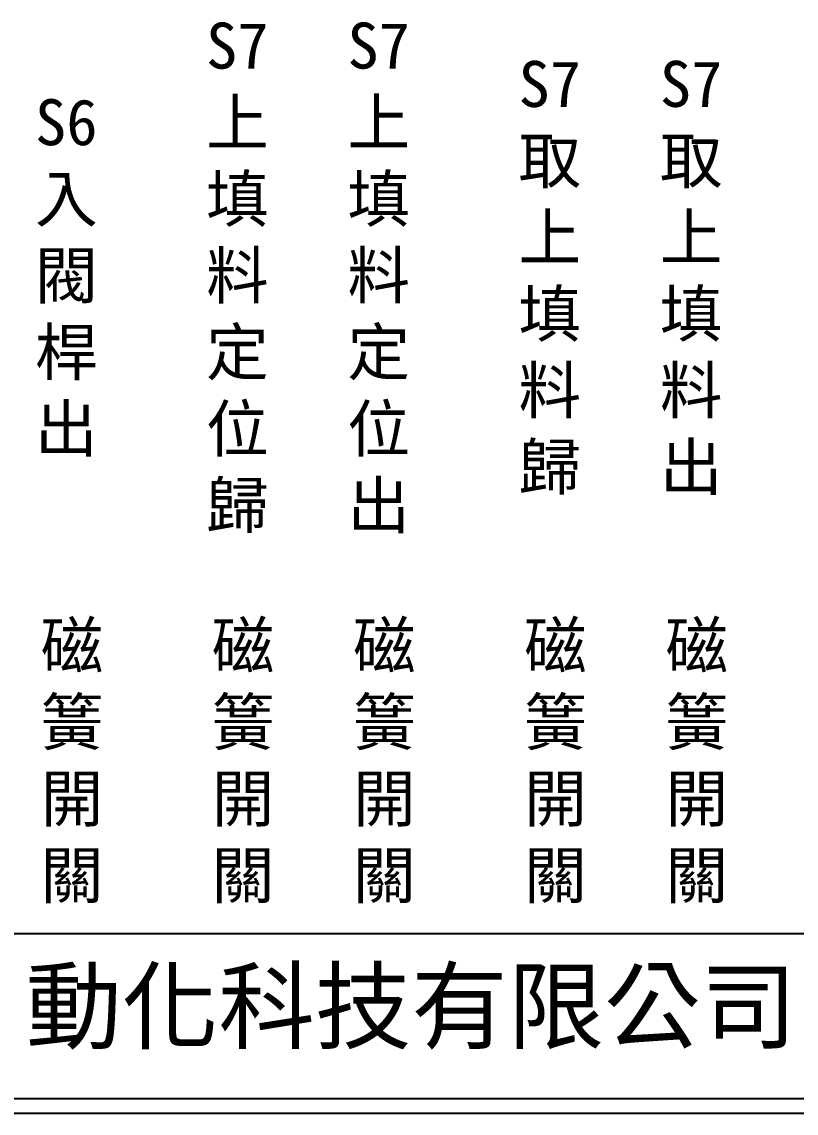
# Model space of a CAD drawing. Extents: x 325 to 612, y 3 to 207.
# Drawn here: x 388.2 to 453.9, y 3 to 95.6 of the extents above; entities that cross this region are included whole.
import ezdxf

# ---------------------------------------------------------------- set-up
doc = ezdxf.new("R2010")
doc.units = 0
doc.layers.add('圖框層', color=7, linetype='CONTINUOUS')
doc.layers.add('標尺寸層', color=3, linetype='CONTINUOUS')
doc.styles.add('CNS', font='romanc.shx', dxfattribs={"bigfont": 'chineset.shx'})
doc.styles.add('STSL', font='KAIU.TTF')

msp = doc.modelspace()

# ---------------------------------------------------------------- linework, layer by layer
at = {"layer": '圖框層', "color": 7}
for p, q in [((326.569, 18.25), (611.07, 18.25)), ((326.569, 4.25), (611.07, 4.25)), ((325.319, 3), (612.319, 3))]:
    msp.add_line(p, q, dxfattribs=at)

# ---------------------------------------------------------------- texts
at = {"layer": '圖框層', "color": 4, "style": 'STSL'}
msp.add_text('泓陞自動化科技有限公司', height=6, dxfattribs=at).set_placement((363.923, 9.076))
at = {"layer": '標尺寸層', "color": 7, "char_height": 3.9, "width": 4.96081, "attachment_point": 5, "style": 'CNS'}
for s, insert in [('{\\fDFKai-SB|b0|i0|c136|p65;S7\\P上填料定位歸}', (406.451, 73.868)), ('{\\fDFKai-SB|b0|i0|c136|p65;S7\\P上填料定位出}', (418.448, 73.868)), ('{\\fDFKai-SB|b0|i0|c136|p65;S7\\P取上填料歸}', (432.969, 73.868)), ('{\\fDFKai-SB|b0|i0|c136|p65;S7\\P取上填料出}', (444.966, 73.868)), ('{\\fDFKai-SB|b0|i0|c136|p65;S6\\P入閥桿出}', (391.929, 73.868)), ('{\\fDFKai-SB|b0|i0|c136|p65;磁簧開關}', (392.41, 32.72)), ('{\\fDFKai-SB|b0|i0|c136|p65;磁簧開關}', (406.932, 32.72)), ('{\\fDFKai-SB|b0|i0|c136|p65;磁簧開關}', (418.928, 32.72)), ('{\\fDFKai-SB|b0|i0|c136|p65;磁簧開關}', (433.45, 32.72)), ('{\\fDFKai-SB|b0|i0|c136|p65;磁簧開關}', (445.446, 32.72))]:
    msp.add_mtext(s, dxfattribs=dict(at, insert=insert))

doc.saveas('drawing.dxf')
